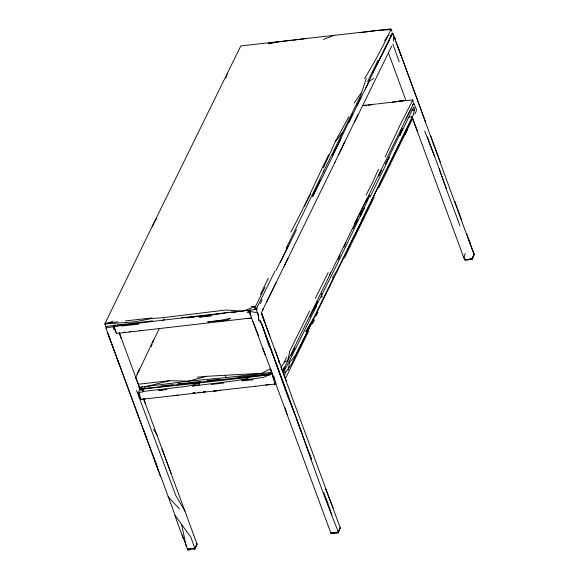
<?xml version="1.0" encoding="UTF-8"?>
<svg xmlns="http://www.w3.org/2000/svg" width="579" height="579" viewBox="0 0 579 579"><rect width="100%" height="100%" fill="white"/><g stroke="black" fill="none" stroke-linecap="round" stroke-linejoin="round"><path stroke-width="0.87" d="M274.099 376.936L274.091 378.398L272.926 376.509L272.912 377.602L274.526 382.017L275.843 383.935L265.79 385.165M192.749 548.805L194.754 549.348L197.041 543.985L194.812 548.479L187.857 549.362L187.813 550.05L190.621 549.724M194.754 549.348L196.969 543.92L143.541 398.598M309.266 453.082L311.625 459.697L261.665 324.045L258.856 320.223L257.749 312.819L256.49 310.59L257.344 308.795M288.335 369.93L289.442 362.736L295.768 354.739L313.159 319.999L305.806 331.753L314.621 316.192L333.475 277.645L332.621 277.746L337.246 269.937L363.308 217.48M472.746 250.975L474.201 254.282L472.355 259.298L465.176 260.195L465.292 259.515L463.931 258.075L411.857 116.545M249.99 313.666L250.389 311.502L249.911 310.279L249.99 313.666L265.254 355.159M463.931 258.075L465.19 253.551M283.819 368.584L282.921 371.682L285.548 366.051M152.697 226.273L153.449 223.784L240.792 45.936L390.695 28.95L391.918 31.295M391.368 36.122L392.251 32.909L393.293 34.27L395.233 39.502L394.437 37.317L456.845 207.948M225.882 78.107L227.214 73.902M366.319 78.389L361.723 92.249L354.116 103.062M144.859 386.41L143.563 390.232L141.45 388.169L142.101 386.562M151.235 346.669L152.125 344.114M152.718 342.413L159.189 328.72M285.585 365.284L329.35 275.807L330.573 272.448M466.725 233.771L473.868 253.464C474.165 258.183 470.184 260.478 465.292 259.515M135.486 378.13L153.601 339.859M344.628 141.833L334.785 162.59M264.552 322.04L261.491 312.747L263.199 308.629M260.478 303.693L262.092 299.705M251.699 317.936L116.56 333.49L113.687 326.925L114.693 325.08M284.318 375.699L285.903 371.95L291.194 364.683L346.271 252.755C351.388 240.263 358.495 228.625 364.104 216.293L361.846 220.244L413.268 115.12L414.673 109.424L413.775 106.992L399.662 135.841L402.6 128.567L385.563 163.995L389.153 157.322L385.853 164.783L370.379 196.411L369.959 195.289C352.032 233.988 333.432 272.137 314.071 310.141L316.098 306.667C305.386 328.706 294.624 350.816 283.478 372.681L285.903 371.95M290.788 232.143C304.641 206.92 316.047 180.525 328.677 154.687M349.115 122.386L360.949 97.207M363.655 216.684L412.61 116.69L408.658 117.139M281.184 367.173L284.398 362.049L286.482 357.315M378.463 169.285L372.673 182.327L366.051 195.123M323.379 167.917L335.219 141.804L348.826 116.712M268.236 278.253L260.499 294.298M357.909 114.671L338.939 154.311M390.695 28.95L390.905 29.652C383.074 46.443 374.266 62.684 364.596 78.483M106.55 326.621L105.914 327.982L106.92 330.804L160.615 476.85M184.839 317.408L256.048 309.497L274.772 271.392M296.491 229.653L280.265 262.7M361.513 93.769L286.308 247.978M385.136 156.858L400.313 124.623L412.82 99.935L392.193 102.107M162.988 320.752L163.748 319.152M328.163 272.579L315.316 298.373M391.708 46.11L354.594 122.155M291.042 355.455L294.856 347.805M309.895 316.908L317.48 301.55M340.054 255.158L338.353 259.428M378.789 175.857L381.727 169.69L378.594 175.842M312.378 196.491L320.375 179.939M373.187 72.455L357.156 105.754M329.35 275.807L413.63 103.496L413.088 102.411M344.056 246.972L346.083 242.558M353.031 228.727L357.518 219.34M359.769 214.845L361.774 210.481M381.228 56.843L389.327 40.19M308.593 331.268L285.44 378.536M352.756 113.737L332.874 155.281M320.867 180.243L332.983 155.476M404.772 134.704L407.565 128.878M140.639 397.997L139.973 397.903L138.287 392.627L140.473 388.415M250.512 309.989L249.817 311.415L250.135 314.021L250.989 315.606M335.031 162.229L266.449 302.296M312.342 323.647L314.209 319.825L312.262 323.704M318.016 312.052L316.091 315.968M116.56 333.49L114.135 326.831L115.076 324.891M367.6 81.625L378.065 60.223M275.85 270.965L288.038 246.133M377.132 64.117L392.019 33.951L373.042 72.375L381.069 56.344M312.74 196.672L320.838 180.192M341.038 138.902L332.563 155.114M365.277 89.354L369.315 81.096L373.846 78.462M262.75 309.903L276.212 282.465M283.435 368.62L284.354 366.753M366.051 202.722L367.636 199.48M368.425 197.866L369.619 195.434M400.313 132.671L401.457 130.34M344.519 257.879L374.143 197.323M378.68 188.037L412.089 119.744M188.566 548.516L187.813 550.05L182.168 534.938M119.549 325.991L120.287 324.486M404.786 134.61L407.667 128.791M284.144 266.253L288.074 258.335M414.788 114.106L416.475 110.727M309.562 311.003L289.811 350.983L287.705 360.645L284.398 362.049M354.775 223.096L367.057 198.423M392.851 43.968L399.17 61.721M355.296 223.993L357.605 219.383M136.897 374.309L139.611 368.939M264.929 287.365L255.556 306.356L242.833 311.198L225.962 310.011L161.223 317.893L151.951 318.421L134.104 321.917L104.821 323.972L153.449 223.784L156.721 218.413M304.257 206.558L310.749 193.733M163.264 320.73L164.081 319.13M411.018 108.859L405.763 118.869M314.079 308.976L316.38 305.068L314.592 307.702M106.804 326.542L105.914 327.982L113.173 326.737L114.273 325.767M412.689 104.965L413.63 103.496M384.521 40.906L387.908 35.717M335.219 141.804L342.703 132.222M139.228 388.35L140.234 387.279M142.644 391.896L143.708 390.934L140.762 389.182C184.361 384.521 227.627 379.998 271.095 374.591M469.062 259.088L472.232 258.335L472.355 259.298L470.734 258.9M472.877 256.555L474.179 254.123M247.255 312.711L249.817 311.415L249.042 310.105M414.825 109.894L413.594 110.611L412.089 110.35M108.7 322.872L112.934 321.142M323.364 39.452L334.228 35.297M268.207 43.222L291.143 40.378M270.958 369.474L268.33 369.778L261.853 373.245L206.551 376.314L188.501 381.17L138.844 387.365M145.922 386.671L169.437 380.707L188.501 381.17L226.157 377.58L271.486 372.362M359.4 32.8L377.399 30.412L390.905 29.652M268.83 43.895L278.506 41.63M138.287 392.627L142.608 391.882M113.687 326.925L114.135 326.831M269.322 384.478L255.621 386.309M239.974 311.169L234.647 312.226L231.354 312.095M301.963 433.324L263.532 328.995M228.01 312.334C214.541 315.099 200.891 315.816 187.306 317.828L193.762 316.872C168.605 319.051 143.643 322.843 118.543 325.637L117.703 324.66M298.272 39.633L306.233 38.482M162.858 389.862L158.718 390.456L166.933 389.522M203.721 391.918L205.328 391.686M211.675 315.591L199.654 317.176M121.525 325.977L138.671 324.226M255.802 386.215L173.577 395.681M220.027 390.253L213.731 391.071L220.1 390.398M113.991 326.744L118.297 326.201M152.668 320.838L105.696 326.498L104.821 323.972L105.762 323.212L118.044 321.815M211.661 315.693L199.646 316.959M399.09 100.76L405.264 100.457M160.875 385.947L173.302 384.586M140.697 399.416L145.054 398.924M362.707 105.566L376.314 104.017M377.161 103.923L402.419 101.057M412.125 109.923L414.217 109.684M151.988 317.958L125.375 320.925M123.508 332.288L125.122 332.1M129.24 331.637L131.013 331.434M138.938 384.174L169.437 380.707M200.747 381.395L177.833 384.022L183.007 383.479M207.079 380.685L219.759 379.238M238.056 377.161L271.797 373.498M211.306 384.478L223.87 382.98M197.895 392.461L199.683 392.258M203.258 391.853L205.046 391.65M198.655 392.562L201.318 392.258M140.733 399.43L178.194 395.16M292.931 40.204L296.491 39.85M253.226 379.838L241.74 380.859M197.294 377.161L206.551 376.314M181.372 317.719L183.102 317.567M246.205 318.696L251.134 318.262M362.78 105.566L366.355 105.269M368.143 105.125L371.711 104.828M251.083 306.704L255.556 306.356L256.316 309.092M192.698 392.96L194.37 392.83M299.169 39.64L300.957 39.517M139.705 330.558L141.327 330.45L139.749 330.464M193.466 393.04L195.109 392.967M196.194 543.927L196.969 543.92M274.591 383.855L275.843 383.935L275.655 382.487M187.857 549.362L187.256 549.268L194.812 548.479L190.846 537.196L175.234 515.563L107.513 332.455M250.389 311.502L257.749 312.819M139.669 389.797L140.147 389.891M275.843 383.935L274.178 383.298L274.584 384.224M247.291 310.793L248.673 311.726L250.135 314.021M471.617 258.791L472.355 259.298M389.935 35.153L390.42 35.558M413.963 103.532L416.634 109.952M168.026 496.666L179.533 508.89M256.048 309.497L254.355 307.109L254.963 309.664M184.99 511.25L175.806 495.494L136.485 390.282M153.58 429.234L157.054 435.321M257.669 313.68L258.48 315.258L258.856 320.223M225.267 375.431L226.157 377.58M395.746 41.883L401.587 56.735M252.748 321.171L258.495 335.415M434.489 156.156L424.653 130.977M278.709 361.462L279.693 363.959M281.01 367.296L340.438 528.366M325.673 489.125L333.128 508.007M294.545 413.565L286.735 393.8L267.976 341.074M262.88 348.392L275.22 381.358M261.874 314.752L279.244 361.448M325.811 498.381L327.823 503.607L323.748 492.36M440.235 161.838L430.566 135.508M457.157 208.766L472.384 250.186M108.222 334.423L114.628 351.837M411.922 116.596L417.662 131.773M263.619 329.031L261.773 324.088L265.602 334.742M469.033 240.097L470.126 243.028M274.46 348.638L286.287 380.62M270.038 368.251L330.891 533.107L331.42 533.628L338.259 533.035L340.22 527.614L338.143 532.224L330.891 533.107L338.375 531.963C323.35 495.132 310.474 457.548 296.976 420.159M135.826 377.718L140.284 389.725L119.303 332.722M425.717 122.321L397.657 46.045M461.803 220.425L454.848 201.485M161.975 448.877L171.181 473.709M158.212 470.278L153.594 457.055M427.425 136.948L446.264 188.161M388.219 52.276L406.024 100.695M174.844 515.534L183.159 538.072M269.85 336.117L261.491 312.747M141.45 388.169L142.253 390.347M116.965 358.227L119.383 364.799M332.006 514.97L327.866 503.556M108.266 334.539L109.308 337.398M143.469 398.504L145.199 403.288M459.936 225.89C453.14 206.775 445.526 187.98 439.251 168.663M260.311 320.245L261.665 324.045M143.882 430.653L146.219 437.268M119.245 332.65L121.214 338.324M265.262 334.669L269.561 347.617M464.742 258.799L465.176 260.195M285.107 407.739L287.119 414.39M321.323 295.044L321.938 297.157L321.62 293.553M186.366 546.771L181.683 524.914M113.173 326.737L114.049 329.929M139.235 392.598L140.552 399.105M323.538 170.856L323.799 172.166M412.82 99.935L413.001 101.586M393.293 34.27L393.669 41.283M364.473 207.781L360.355 216.191L364.473 207.781M143.418 390.195L142.774 391.513L186.8 386.294L199.769 383.291L198.981 384.905L192.561 386.048L236.268 380.671L248.384 378.275L241.899 380.446L263.713 377.313L271.348 373.94L243.274 377.624L237.694 377.761L151.452 387.807L142.34 388.379L140.516 389.783L143.418 390.195M230.601 318.385L225.477 320.556L207.68 321.83L219.463 320.491L230.601 318.385"/></g></svg>
